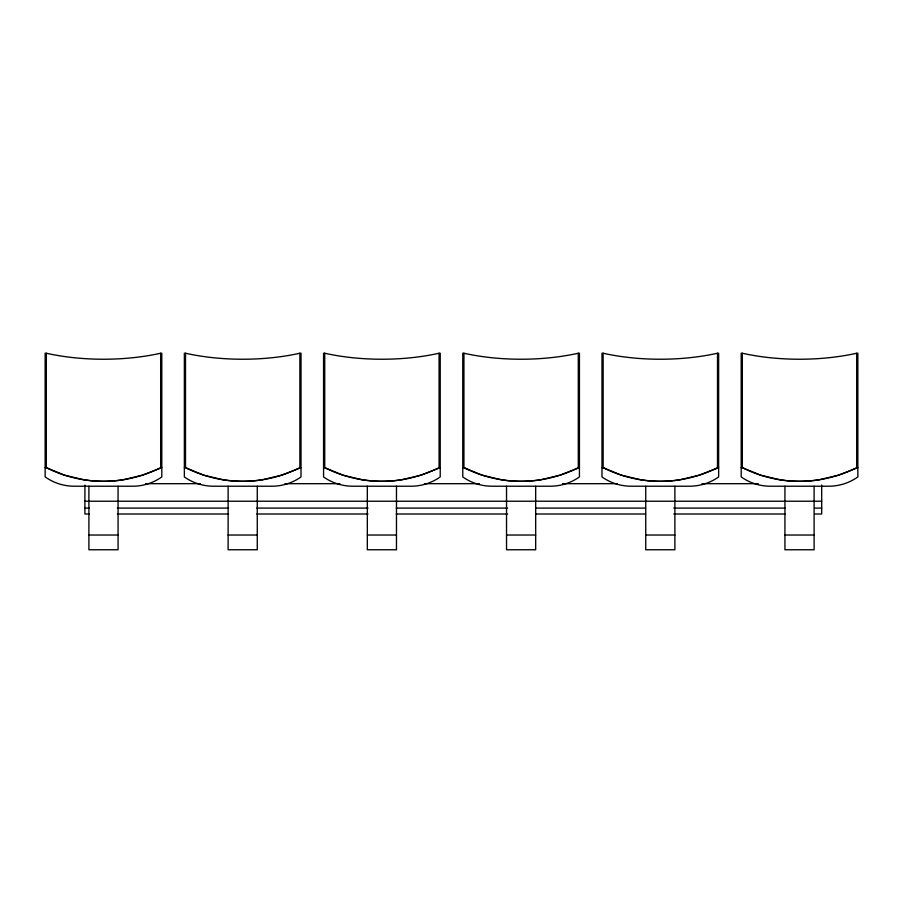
<?xml version="1.0" encoding="UTF-8"?>
<svg xmlns="http://www.w3.org/2000/svg" width="903" height="903" viewBox="0 0 903 903"><rect width="100%" height="100%" fill="white"/><g stroke="black" fill="none" stroke-linecap="round" stroke-linejoin="round"><path stroke-width="1.35" d="M46.301 353.242L45.15 353.242L45.15 476.931A50.455 50.455 0 0 0 74.317 486.22L132.639 486.22A50.455 50.455 0 0 0 161.806 476.931L161.806 353.242L160.666 353.242A126.544 55.512 0 0 1 46.301 353.242L46.301 467.652L64.564 475.181L83.787 479.764A107.638 91.293 0 0 0 123.18 479.764L142.392 475.181L161.806 467.652M185.51 353.242L184.359 353.242L184.359 476.931A50.455 50.455 0 0 0 213.526 486.22L271.848 486.22A50.455 50.455 0 0 0 301.015 476.931L301.015 353.242L299.875 353.242A126.544 55.512 0 0 1 185.51 353.242L185.51 467.652L203.773 475.181L222.996 479.764A107.638 91.293 0 0 0 262.389 479.764L281.601 475.181L301.015 467.652M324.719 353.242L323.567 353.242L323.567 476.931A50.455 50.455 0 0 0 352.734 486.22L411.057 486.22A50.455 50.455 0 0 0 440.224 476.931L440.224 353.242L439.072 353.242A126.544 55.512 0 0 1 324.719 353.242L324.719 467.652L342.982 475.181L362.193 479.764A107.638 91.293 0 0 0 401.598 479.764L420.809 475.181L440.224 467.652M463.928 353.242L462.776 353.242L462.776 476.931A50.455 50.455 0 0 0 491.943 486.22L550.266 486.22A50.455 50.455 0 0 0 579.433 476.931L579.433 353.242L578.281 353.242A126.544 55.512 0 0 1 463.928 353.242L463.928 467.652L482.191 475.181L501.402 479.764A107.638 91.293 0 0 0 540.807 479.764L560.018 475.181L579.433 467.652M603.125 353.242L601.985 353.242L601.985 476.931A50.455 50.455 0 0 0 631.152 486.22L689.474 486.22A50.455 50.455 0 0 0 718.641 476.931L718.641 353.242L717.49 353.242A126.544 55.512 0 0 1 603.125 353.242L603.125 467.652L621.399 475.181L640.611 479.764A107.638 91.293 0 0 0 680.004 479.764L699.227 475.181L718.641 467.652M742.334 353.242L741.194 353.242L741.194 476.931A50.455 50.455 0 0 0 770.361 486.22L828.683 486.22A50.455 50.455 0 0 0 857.85 476.931L857.85 353.242L856.699 353.242A126.544 55.512 0 0 1 742.334 353.242L742.334 467.652L760.608 475.181L779.82 479.764A107.638 91.293 0 0 0 819.213 479.764L838.435 475.181L857.85 467.652M45.15 467.652L46.301 467.652A126.544 126.544 0 0 0 160.666 467.652L160.666 353.242M184.359 467.652L185.51 467.652A126.544 126.544 0 0 0 299.875 467.652L299.875 353.242M323.567 467.652L324.719 467.652A126.544 126.544 0 0 0 439.072 467.652L439.072 353.242M462.776 467.652L463.928 467.652A126.544 126.544 0 0 0 578.281 467.652L578.281 353.242M601.985 467.652L603.125 467.652A126.544 126.544 0 0 0 717.49 467.652L717.49 353.242M741.194 467.652L742.334 467.652A126.544 126.544 0 0 0 856.699 467.652L856.699 353.242M145.496 483.681L200.432 483.681M284.964 483.681L339.9 483.681M424.433 483.681L479.369 483.681M562.49 483.681L617.426 483.681M701.947 483.681L758.306 483.681M84.916 501.221L814.1 501.221M814.653 501.221L821.696 501.221M84.916 508.096L89.149 508.096M117.322 508.096L228.617 508.096M256.791 508.096L368.074 508.096M396.259 508.096L507.542 508.096M535.716 508.096L645.6 508.096M673.773 508.096L785.068 508.096M814.653 508.096L821.696 508.096M89.149 514.01L84.916 514.01L84.916 485.035M117.322 514.01L228.617 514.01M256.791 514.01L368.074 514.01M396.259 514.01L507.542 514.01M535.716 514.01L645.6 514.01M673.773 514.01L785.068 514.01M814.653 514.01L821.696 514.01L821.696 485.035M88.9 535.027L118.067 535.027M228.109 535.027L257.265 535.027M367.318 535.027L396.473 535.027M506.527 535.027L535.682 535.027M645.735 535.027L674.891 535.027M784.933 535.027L814.1 535.027M814.1 486.22L814.1 549.758L784.933 549.758L784.933 486.22M674.891 486.22L674.891 549.758L645.735 549.758L645.735 486.22M535.682 486.22L535.682 549.758L506.527 549.758L506.527 486.22M396.473 486.22L396.473 549.758L367.318 549.758L367.318 486.22M257.265 486.22L257.265 549.758L228.109 549.758L228.109 486.22M118.067 486.22L118.067 549.758L88.9 549.758L88.9 486.22"/></g></svg>
